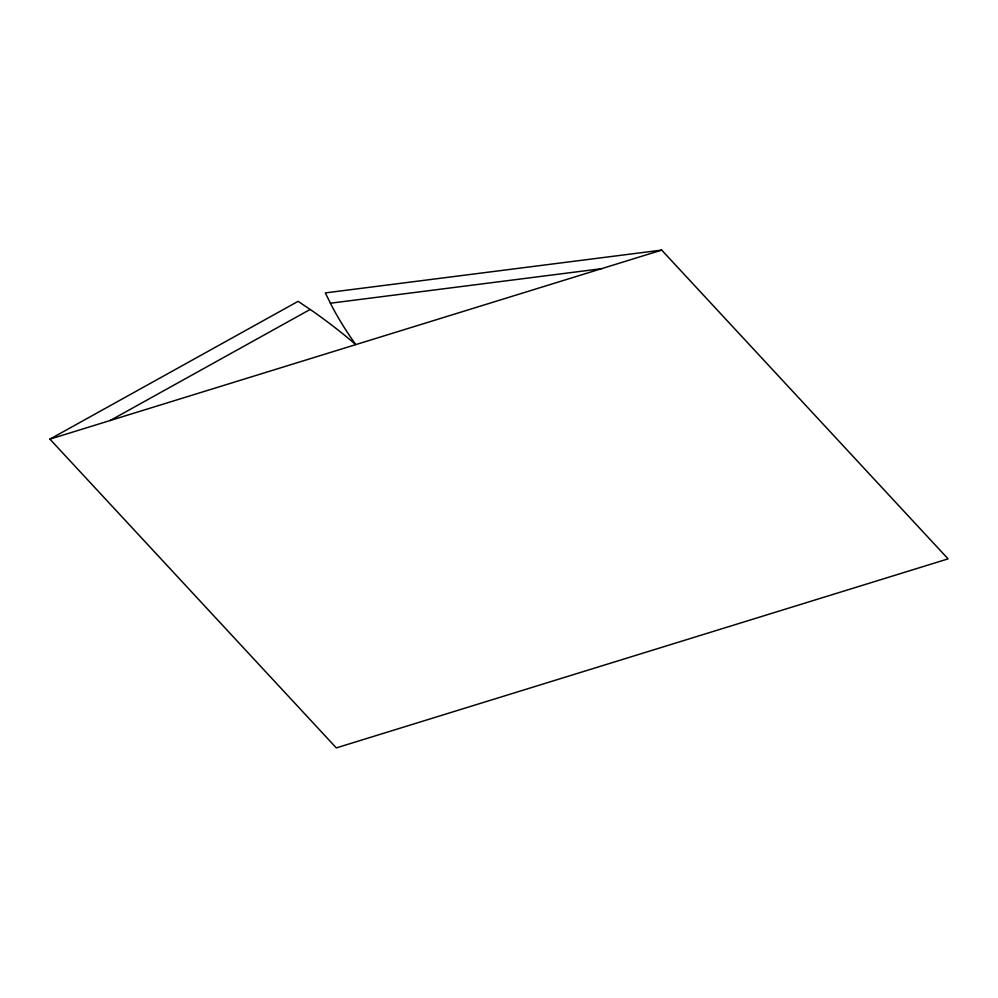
<?xml version="1.0" encoding="UTF-8"?>
<svg xmlns="http://www.w3.org/2000/svg" width="998" height="998" viewBox="0 0 998 998"><rect width="100%" height="100%" fill="white"/><g stroke="black" fill="none" stroke-linecap="round" stroke-linejoin="round"><path stroke-width="1.5" d="M49.9 439.132L298.128 301.321L313.409 311.688A531.822 331.062 9.5 0 1 355.787 344.622A531.822 331.062 9.5 0 1 331.81 305.999L325.323 292.913L661.686 250.099L948.1 558.868L336.314 747.901L49.9 439.132L661.686 250.099M110.092 420.545L310.178 309.442M330.363 303.217L601.495 268.699"/></g></svg>
